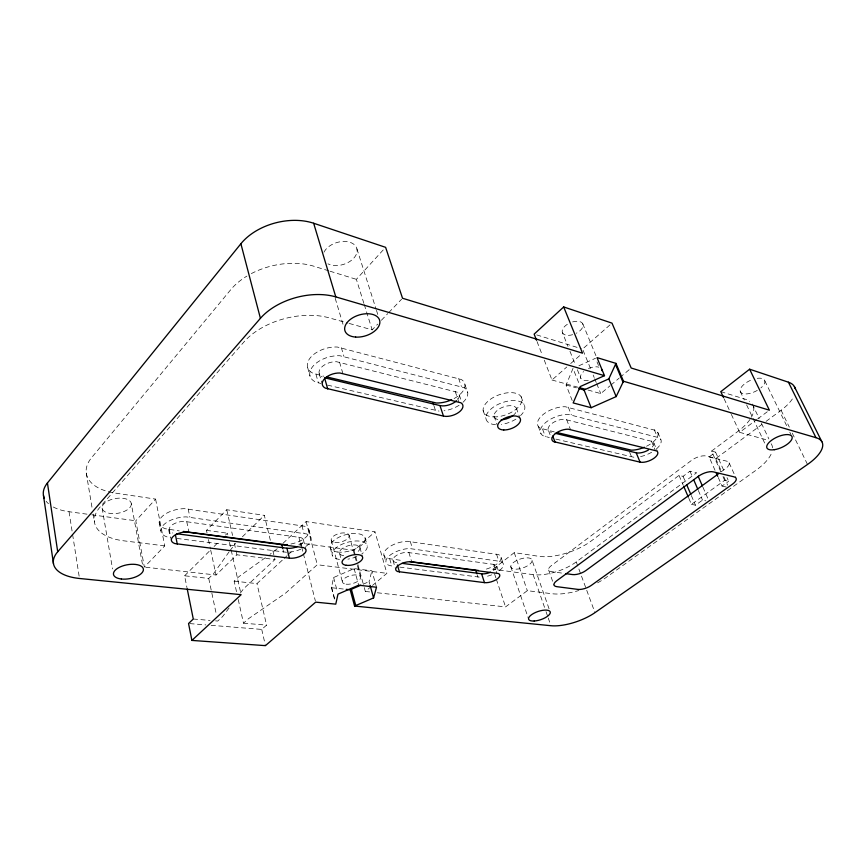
<?xml version="1.0" encoding="UTF-8"?>
<svg xmlns="http://www.w3.org/2000/svg" width="866" height="866" viewBox="0 0 866 866"><rect width="100%" height="100%" fill="white"/><g stroke="black" fill="none" stroke-linecap="round" stroke-linejoin="round"><path stroke-width="0.65" stroke-dasharray="4.33 3.25" d="M334.438 599.099L331.451 587.722L333.616 577.514L354.118 568.605L371.893 570.802L376.504 587.235M369.75 584.149L369.057 581.649L371.893 570.802M572.21 400.525L566.093 385.002L573 368.451L579.278 384.136M229.111 551.815L213.437 573.844L208.738 578.412L184.588 575.803L186.959 587.592M229.901 550.711L235.725 543.339M229.046 608.019L222.573 616.592L217.756 621.052L215.179 620.835M240.38 593.026L243.617 588.739L274.977 559.501L272.162 547.81M155.599 499.108L164.735 545.883L144.362 567.1L135.8 520.78L155.599 499.108L115.319 493.1A53.237 28.34 -9.7 0 1 91.699 457.529L230.778 289.655A59.289 37.325 -14.1 0 1 246.886 276.113M363.872 303.338L356.37 279.339L383.833 249.267M349.247 323.462L372.174 329.859L377.695 324.111M381.376 320.279L387.806 313.579M388.726 312.615L401.608 299.214M207.028 532.991L206.454 530.36L226.762 509.738L264.336 515.346L270.593 541.315M184.588 575.803L210.286 550.246M214.086 546.457L218.849 541.726M225.506 535.091L227.412 533.196L227.996 535.816M242.404 536.801L264.336 515.346M145.694 567.241L216.045 575.002L236.916 554.803L274.977 559.501M236.494 591.662L234.166 581.151L238.908 576.669L265.656 557.466M277.217 548.741L269.932 554.392M282.998 543.307L306.12 521.581L375 531.865L386.896 573.324L372.521 585.416M234.166 581.151L256.975 583.608L283.204 559.328M284.178 558.418L287.09 555.723M288.064 554.825L292.925 550.332M298.748 544.93L300.697 543.134L353.999 550.354L375 531.865M238.247 599.543L243.487 623.195L248.347 618.811L285.596 593.102L317.27 564.729L386.896 573.324M211.163 625.328L261.727 629.409L266.576 625.122L256.975 583.608M609.967 324.912L582.558 349.052L591.153 370.085M544.27 360.159L551.978 380.001L566.754 367.022M570.694 363.558L580.545 354.908M364.272 587.603L365.333 591.456L371.492 586.271M588.036 390.046L600.755 393.597L609.88 385.933M610.898 385.078L619.017 378.258M620.024 377.403L630.167 368.884M493.014 569.2L514.242 552.649L538.869 556.329A39.804 16.768 -19.8 0 0 591.413 540.849L679.031 475.402L683.068 476.332L689.964 471.201L696.643 472.771L576.258 561.904A32.518 13.326 -19.4 0 1 533.12 574.634L493.014 569.2L495.937 578.001M720.815 471.818L711.549 451.099L738.016 431.333A44.696 19.896 -23.8 0 0 750.735 418.289M377.349 592.777L505.549 606.904L527.318 590.677L552.107 593.74A40.453 15.945 -19.7 0 0 578.791 590.525M731.348 414.392L739.672 432.34L756.646 419.685M757.707 418.895L769.376 410.192M715.024 470.292L709.092 456.956L715.565 452.139L724.842 472.793M709.092 456.956L715.738 458.634L761.809 424.524M766.096 421.352L781.1 410.246A38.245 16.844 -24.9 0 0 793.483 397.072M721.086 471.873L725.459 468.69A10.987 4.601 -23.1 0 0 726.985 461.242L706.331 456.036A11.15 4.774 -23 0 0 691.544 460.366L551.198 565.715A10.002 4.038 -19.4 0 0 551.447 571.636L564.61 573.465M688.838 498.318L691.425 504.348L724.636 480.349L728.663 481.29L727.018 477.653M691.425 504.348L695.474 505.203L702.521 500.126L705.866 500.851M718.271 477.567L722.049 486.064L728.663 481.29M578.921 365.777L595.505 358.275M363.168 584.193L369.057 581.649M399.756 567.111L480.662 577.276M176.913 538.446L286.96 552.324M494.551 569.958A9.656 4.038 -18.2 0 0 495.363 564.632L406.706 552.313A10.23 4.536 -16.6 0 0 395.015 556.481A10.23 4.536 -16.6 0 0 394.961 562.218L396.715 562.651M499.433 570.618A16.53 6.917 -18.2 0 0 500.894 561.482L409.499 548.535A17.504 7.762 -16.6 0 0 389.429 555.691A17.504 7.762 -16.6 0 0 389.397 565.52L394.452 566.429M486.389 569.081A16.476 6.982 -18.2 0 0 498.578 554.619L407.323 541.272A17.45 7.826 -16.5 0 0 387.319 548.416A17.45 7.826 -16.5 0 0 387.308 558.321L402.961 560.67M299.863 545.277A11.02 5.174 -14.1 0 0 300.913 537.602L183.949 521.354A11.918 5.846 -11.3 0 0 170.732 526.16A11.918 5.846 -11.3 0 0 172.789 533.023M305.979 546.349A18.868 8.866 -14.1 0 0 306.716 533.965L186.082 516.872A20.405 10.002 -11.3 0 0 163.382 525.11A20.405 10.002 -11.3 0 0 166.986 536.877L170.245 537.591M290.911 544.032A18.803 8.941 -14.1 0 0 307.538 535.491A18.803 8.941 -14.1 0 0 304.735 526.268L184.371 508.667A20.329 10.078 -11.2 0 0 161.758 516.883A20.329 10.078 -11.2 0 0 165.384 528.736L179.273 530.89M189.871 623.617L205.837 624.906M193.28 619.017L210.027 620.413M243.487 623.195L266.576 625.122M555.842 439.116L634.313 457.345A18.63 8.444 -22.4 0 0 636.304 457.27M331.451 587.722L344.841 589.194M365.333 591.456L370.67 592.041M327.608 385.132L439.019 411.09M164.735 545.883L123.827 540.828A54.374 27.225 -10.3 0 1 100.131 506.978L243.92 341.983A60.728 36.069 -14.4 0 1 328.864 317.779L347.97 323.105M652.271 447.008A10.89 4.936 -22.4 0 0 652.812 441.606L564.383 419.263A11.518 5.651 -21.1 0 0 551.166 424.048A11.518 5.651 -21.1 0 0 549.65 431.701L551.371 432.383M656.45 448.902A18.63 8.444 -22.4 0 0 659.34 437.806L568.258 414.413A19.712 9.667 -21.1 0 0 545.558 422.608A19.712 9.667 -21.1 0 0 543.025 435.717L549.304 437.579M646.556 446.239A18.576 8.519 -22.4 0 0 656.255 430.575L565.26 406.739A19.647 9.742 -21.2 0 0 542.646 414.911A19.647 9.742 -21.2 0 0 540.178 428.107L554.272 431.885M53.302 507.011A44.87 23.22 -8.5 0 0 69.031 511.73L90.4 514.631M91.731 514.815L135.8 520.78M206.454 530.36L227.412 533.196M458.222 398.836A12.384 6.647 -18.9 0 0 457.226 392.201L336.614 361.728A13.358 7.718 -15.6 0 0 321.394 367.357A13.358 7.718 -15.6 0 0 322.109 376.894M462.974 402.322A21.195 11.377 -18.9 0 0 464.219 387.687L339.883 355.742A22.862 13.217 -15.6 0 0 313.752 365.387A22.862 13.217 -15.6 0 0 315.072 381.733L321.026 383.573M454.076 398.555A21.12 11.453 -18.9 0 0 461.394 379.535L337.318 347.028A22.765 13.304 -15.6 0 0 311.295 356.651A22.765 13.304 -15.6 0 0 312.658 373.094L323.852 376.223M722.049 486.064L726.487 487.082M711.549 451.099L715.565 452.139M551.978 380.001L577.893 387.221M739.672 432.34L763.758 439.051A45.497 18.987 -23.4 0 1 766.897 440.231M566.093 385.002L576.345 387.849M328.744 270.82L313.676 266.176A59.289 37.325 -14.1 0 0 251.335 273.602M330 271.21L356.37 279.339M536.704 334.915L581.292 348.662M720.804 391.659L744.836 399.064A44.696 19.896 -23.8 0 1 749.718 401.413M781.1 410.246L789.316 427.111M792.249 433.13L807.513 464.457M764.819 380.834L787.475 427.414M789.792 432.199L790.961 434.58M752.283 404.065L759.146 418.495M761.43 423.301L768.867 438.932M740.246 391.4L744.295 399.951M746.6 404.844L765.079 443.933M724.138 398.836L730.796 413.201M729.14 462.845L735.645 477.209M715.738 458.634L721.681 471.905M723.846 476.733L727.624 485.176M722.991 476.69L724.636 480.349M702.921 487.168L708.161 499.173M689.964 471.201L692.583 477.22M698.332 490.481L702.521 500.126M683.068 476.332L685.655 482.351M691.339 495.579L695.474 505.203M679.031 475.402L683.155 485.047M657.77 432.34L660.845 439.56M654.252 429.688L657.337 436.929M653.7 442.613L657.662 451.965M651.34 440.967L655.291 450.342M582.753 323.787L595.927 355.666M596.999 361.891L598.493 365.506M629.647 452.258L631.617 457.042M593.178 375.043L594.184 377.511M594.693 378.756L596.209 382.458M596.717 383.703L600.755 393.597M567.338 324.295A11.085 6.03 -23.2 0 0 562.543 332.869L567.988 346.4M569.969 351.315L575.392 364.813M577.373 369.728L580.826 378.323M568.302 407.15L571.3 414.803M537.039 341.572L542.343 355.201M566.613 419.555L570.456 429.449M548.503 430.608L551.306 438.023M542.527 429.049L545.385 436.648M538.197 426.234L541.055 433.866M521.105 396.693L524.027 404.552M576.258 561.904L594.964 612.641M516.277 407.983L520.022 418.191M494.031 416.091L497.268 425.184M548.633 570.034L554.002 585.124M483.152 410.538L485.923 418.44M532.114 560.399A11.161 4.633 -18.8 0 1 516.407 569.168A11.161 4.633 -18.8 0 1 515.811 560.952A11.161 4.633 -18.8 0 1 532.114 560.399L549.878 611.104M533.12 574.634L545.591 610.389M546.035 611.667L547.81 616.776M548.254 618.053L550.928 625.717M464.923 384.526L467.748 392.644M458.612 378.377L461.437 386.55M514.242 552.649L527.318 590.677M459.316 395.069L461.329 400.926M455.18 391.378L458.796 401.965M510.778 566.678L528.531 618.833M501.133 557.531L503.438 564.361M496.489 554.056L498.794 560.93M496.868 566.299L498.556 571.354M493.826 564.221L496.781 573.108M496.359 579.257L505.549 606.904M434.018 406.035L435.544 410.668M477.274 574.905L478.01 577.178M356.922 248.878L376.06 309.054M376.461 310.342L378.096 315.462M364.272 304.594L372.174 329.859M410.278 541.434L412.465 548.676M335.207 298.337L343.326 325.378M408.871 552.411L411.675 561.774M341.334 347.623L343.899 356.327M339.548 362.15L342.849 373.408M393.012 560.443L395.394 568.626M389.722 558.906L391.8 566.093M383.941 555.258L386.03 562.489M319.24 373.722L321.708 382.48M365.03 537.873L367.13 545.288M315.971 374.318L318.396 382.945M359.899 547.409L362.573 557.033M307.679 367.649L310.093 376.342M353.999 550.354L355.417 555.496M355.774 556.784L357.539 563.203M357.896 564.48L363.915 586.314M349.052 535.145L354.627 555.42M354.984 556.686L356.023 560.486M357.42 565.552L360.57 576.951M354.118 568.605L358.654 585.2M339.559 553.363L340.858 558.191M331.288 540.33L342.492 582.255M330.325 548.016L332.317 555.474M333.616 577.514L337.318 591.565M331.581 587.094L334.568 598.482M308.87 529.754L310.862 537.418M306.12 521.581L317.27 564.729M301.942 525.565L303.923 533.283M303.349 539.605L305.893 549.542M300.697 543.134L301.357 545.753M301.693 547.063L303.024 552.313M303.36 553.623L315.332 600.831M298.867 537.104L301.39 547.085M283.009 549.629L283.637 552.183M261.727 629.409L265.148 644.391M226.762 509.738L232.564 535.491M234.307 543.209L235.758 549.65M236.05 550.938L236.916 554.803M229.458 542.354L230.919 548.892M231.211 550.202L240.856 593.372M208.435 539.55L210.406 548.741M210.687 550.051L216.045 575.002M208.738 578.412L216.381 614.589M188.16 508.905L189.871 517.099M186.72 521.505L188.907 532.114M169.216 529.397L171.316 540.005M168.632 529.472L170.007 536.433M159.203 522.501L160.805 530.696M131.318 503.785A14.765 7.48 -9.4 0 1 109.917 513.397A14.765 7.48 -9.4 0 1 108.899 500.461A14.765 7.48 -9.4 0 1 131.318 503.785L142.435 564.102M102.123 508.115L112.537 568.919M86.254 472.988L92.218 508.743M93.106 514.036L94.437 521.981M69.031 511.73L72.387 533.088M72.592 534.43L79.282 577.146M597.572 582.829A40.453 15.945 -19.7 0 0 605.453 577.947L756.029 470.227A45.497 18.987 -23.4 0 0 772.136 451.359M771.151 443.738A45.497 18.987 -23.4 0 1 772.537 448.566M753.398 406.446A44.696 19.896 -23.8 0 1 751.385 417.217M48.496 503.741A44.87 23.22 -8.5 0 1 46.104 501.208M572.599 321.925A11.085 6.03 -23.2 0 1 582.937 324.241A11.085 6.03 -23.2 0 1 576.226 333.28M572.675 334.687A11.085 6.03 -23.2 0 1 562.543 332.869M588.306 380.455A11.323 5.802 -22.7 0 1 583.63 371.546M588.469 368.537A11.323 5.802 -22.7 0 1 598.817 367.162M757.22 378.334A13.401 6.062 -25.1 0 1 760.9 387.903M757.295 390.404A13.401 6.062 -25.1 0 1 740.56 392.071A13.401 6.062 -25.1 0 1 750.79 380.206M323.981 252.222A17.515 11.431 -17 0 1 348.132 241.831A17.515 11.431 -17 0 1 353.75 258.198A17.515 11.431 -17 0 1 327.976 263.838M343.715 555.691A10.598 4.839 -15.4 0 1 341.908 548.773A10.598 4.839 -15.4 0 1 357.117 545.288A10.598 4.839 -15.4 0 1 356.186 552.833M497.82 419.512A11.929 6.116 -20.1 0 1 496.932 410.679A11.929 6.116 -20.1 0 1 513.051 406.002A11.929 6.116 -20.1 0 1 513.819 414.868M651.633 452.279A18.63 8.444 -22.4 0 1 638.426 457.021M459.077 405.299A21.195 11.377 -18.9 0 1 444.052 410.787M495.536 424.686A20.416 10.479 -20.1 0 1 489.074 410.906A20.416 10.479 -20.1 0 1 516.872 400.796A20.416 10.479 -20.1 0 1 520.563 415.583M515.887 419.155A20.416 10.479 -20.1 0 1 501.392 424.427M300.87 549.163A18.868 8.866 -14.1 0 1 288.097 552.27M339.483 559.436A18.143 8.292 -15.4 0 1 335.986 547.864A18.143 8.292 -15.4 0 1 361.631 541.445A18.143 8.292 -15.4 0 1 361.869 553.839M356.846 556.546A18.143 8.292 -15.4 0 1 347.937 559.155M491.661 574.84A16.53 6.917 -18.2 0 1 484.538 576.843M334.893 542.419A9.255 4.319 -15.2 0 0 349.117 536.292A9.255 4.319 -15.2 0 0 336.484 534.43A9.255 4.319 -15.2 0 0 334.893 542.419M346.108 584.193A9.418 4.124 -15.4 0 0 360.613 578.055A9.418 4.124 -15.4 0 0 347.851 576.507A9.418 4.124 -15.4 0 0 346.108 584.193M337.199 551.988A18.089 8.357 -15.4 0 0 365.116 540.092A18.089 8.357 -15.4 0 0 340.63 536.455A18.089 8.357 -15.4 0 0 337.199 551.988M493.49 416.903A20.34 10.554 -20.2 0 0 521.96 399.313A20.34 10.554 -20.2 0 0 492.169 398.122A20.34 10.554 -20.2 0 0 493.49 416.903"/><path stroke-width="1.3" d="M346.184 589.345L350.2 589.789L354.584 606.048L373.582 597.908L376.504 587.235L358.654 585.2L337.989 594.119L335.759 604.154L315.668 602.141L265.44 645.646L191.906 640.418L188.539 623.509L193.28 619.017L187.218 588.902M578.91 388.563L584.041 389.992L608.82 378.897L615.964 363.384L597.01 357.604L604.49 375.671L580.252 386.55L573.151 402.917L591.153 407.713L616.159 396.596L623.488 381.246L615.964 363.384M44.415 498.459A44.87 23.22 -8.5 0 1 47.435 482.968L240.889 243.747A52.177 34.413 -14.5 0 1 313.654 223.244L385.608 247.33L402.528 298.25L582.515 353.176L563.679 306.954L534.149 334.135L536.563 340.327M191.906 640.418L241.149 594.682L79.499 578.477A46.201 21.921 -9.5 0 1 57.708 551.761L260.417 318.331A54.028 32.876 -14.9 0 1 335.791 296.897L604.49 375.671M795.172 388.639A38.245 16.844 -24.9 0 0 788.417 382.198L749.62 369.208L720.804 391.659L723.575 397.646M718.91 473.464L585.708 570.672A9.862 3.908 -19.7 0 1 572.513 574.569L565.931 573.649M350.2 589.789L360.808 585.21M484.484 582.634L486.432 582.699A9.688 3.994 -18.1 0 0 497.506 578.759A9.688 3.994 -18.1 0 0 498.329 573.498L409.499 561.688A10.262 4.482 -16.6 0 0 397.765 565.866A10.262 4.482 -16.6 0 0 397.678 571.549L484.484 582.634L481.593 573.79L402.03 563.344M481.593 573.79L483.542 573.866A9.656 4.038 -18.2 0 0 490.567 572.21M409.586 561.547L478.443 570.467M289.385 558.159L291.831 558.256A11.074 5.131 -14.2 0 0 304.247 553.775A11.074 5.131 -14.2 0 0 303.446 547.572L186.136 531.962A11.972 5.781 -11.4 0 0 172.854 536.79A11.972 5.781 -11.4 0 0 174.9 543.577L289.385 558.159L286.927 548.232L176.491 533.727M286.927 548.232L289.374 548.34A11.02 5.174 -14.1 0 0 297.536 546.489M183.267 531.421L285.076 544.692A18.803 8.941 -14.1 0 0 287.371 544.552M354.584 606.048L550.928 625.717A33.233 12.395 -19.2 0 0 594.964 612.641L807.513 464.457A39.219 15.761 -24.1 0 0 815.988 437.687L788.417 382.198M640.071 462.141L642.052 462.347A10.933 4.882 -22.3 0 0 654.48 457.887A10.933 4.882 -22.3 0 0 656.774 450.97L568.226 429.179A11.572 5.597 -21.1 0 0 554.944 433.974A11.572 5.597 -21.1 0 0 553.385 441.573L640.071 462.141L636.207 452.81L555.29 433.325M636.207 452.81L638.188 453.026A10.89 4.936 -22.4 0 0 648.353 450.06M443.468 416.102L446.012 416.405A12.449 6.582 -18.8 0 0 460.171 411.209A12.449 6.582 -18.8 0 0 460.842 402.766L339.905 373.008A13.423 7.653 -15.7 0 0 324.609 378.659A13.423 7.653 -15.7 0 0 325.291 388.12L443.468 416.102L439.96 405.569L324.544 377.793L327.727 388.996M439.96 405.569L442.504 405.894A12.384 6.647 -18.9 0 0 456.555 400.741M326.482 376.862L436.334 403.004A21.12 11.453 -18.9 0 0 451.684 399.735M556.892 432.513L631.357 450.168A18.576 8.519 -22.4 0 0 644.38 447.246M579.159 387.578L585.492 389.343M623.488 381.246L815.988 437.687M563.679 306.954L611.991 323.126L631.184 368.028L769.376 410.192L749.62 369.208M794.36 386.572L821.845 441.692M716.106 472.717L717.73 476.354M698.212 476.376L702.402 485.967M693.634 479.634L697.812 489.279M686.684 484.754L690.83 494.378M683.675 486.259L688.329 497.116M615.51 364.37L623.022 382.22M608.82 378.897L616.159 396.596M584.041 389.992L591.153 407.713M552.768 436.085L555.106 442.245M432.87 402.56L433.639 404.877M475.791 570.369L476.906 573.768M313.654 223.244L335.791 296.897M397.397 564.978L399.442 571.961M370.107 585.405L373.582 597.908M351.38 589.281L355.774 605.54M240.889 243.747L260.417 318.331M281.753 544.53L282.695 548.351M175.43 534.874L177.281 544.097M47.435 482.968L57.708 551.761M43.473 495.514L53.486 563.766M601.513 369.154A11.323 5.802 -22.7 0 1 601.827 370.659M513.127 415.442A11.929 6.116 -20.1 0 1 501.165 419.804M698.483 476.246L556.611 580.859A10.067 3.962 -19.3 0 0 556.816 586.672L577.925 589.4A9.927 3.832 -19.6 0 0 591.207 585.47L732.43 484.181A11.063 4.514 -23 0 0 734.043 476.841L713.368 471.873A11.226 4.676 -22.8 0 0 698.483 476.246M534.16 621.019A11.41 4.308 -18.7 0 0 550.321 612.37A11.41 4.308 -18.7 0 0 533.792 613.312A11.41 4.308 -18.7 0 0 534.16 621.019M774.334 449.703A13.748 5.672 -24.3 0 0 792.119 436.973A13.748 5.672 -24.3 0 0 771.909 440.036A13.748 5.672 -24.3 0 0 774.334 449.703M355.634 337.08A18.132 10.912 -17 0 0 379.719 320.582A18.132 10.912 -17 0 0 351.434 318.623A18.132 10.912 -17 0 0 355.634 337.08M121.348 579.008A15.187 7.047 -10.3 0 0 143.399 569.352A15.187 7.047 -10.3 0 0 120.504 566.775A15.187 7.047 -10.3 0 0 121.348 579.008M503.785 429.969A11.983 6.062 -20.1 0 0 520.531 419.685A11.983 6.062 -20.1 0 0 502.984 419.198A11.983 6.062 -20.1 0 0 503.785 429.969M346.216 565.292A10.641 4.795 -15.5 0 0 362.627 558.31A10.641 4.795 -15.5 0 0 348.208 556.373A10.641 4.795 -15.5 0 0 346.216 565.292"/></g></svg>
